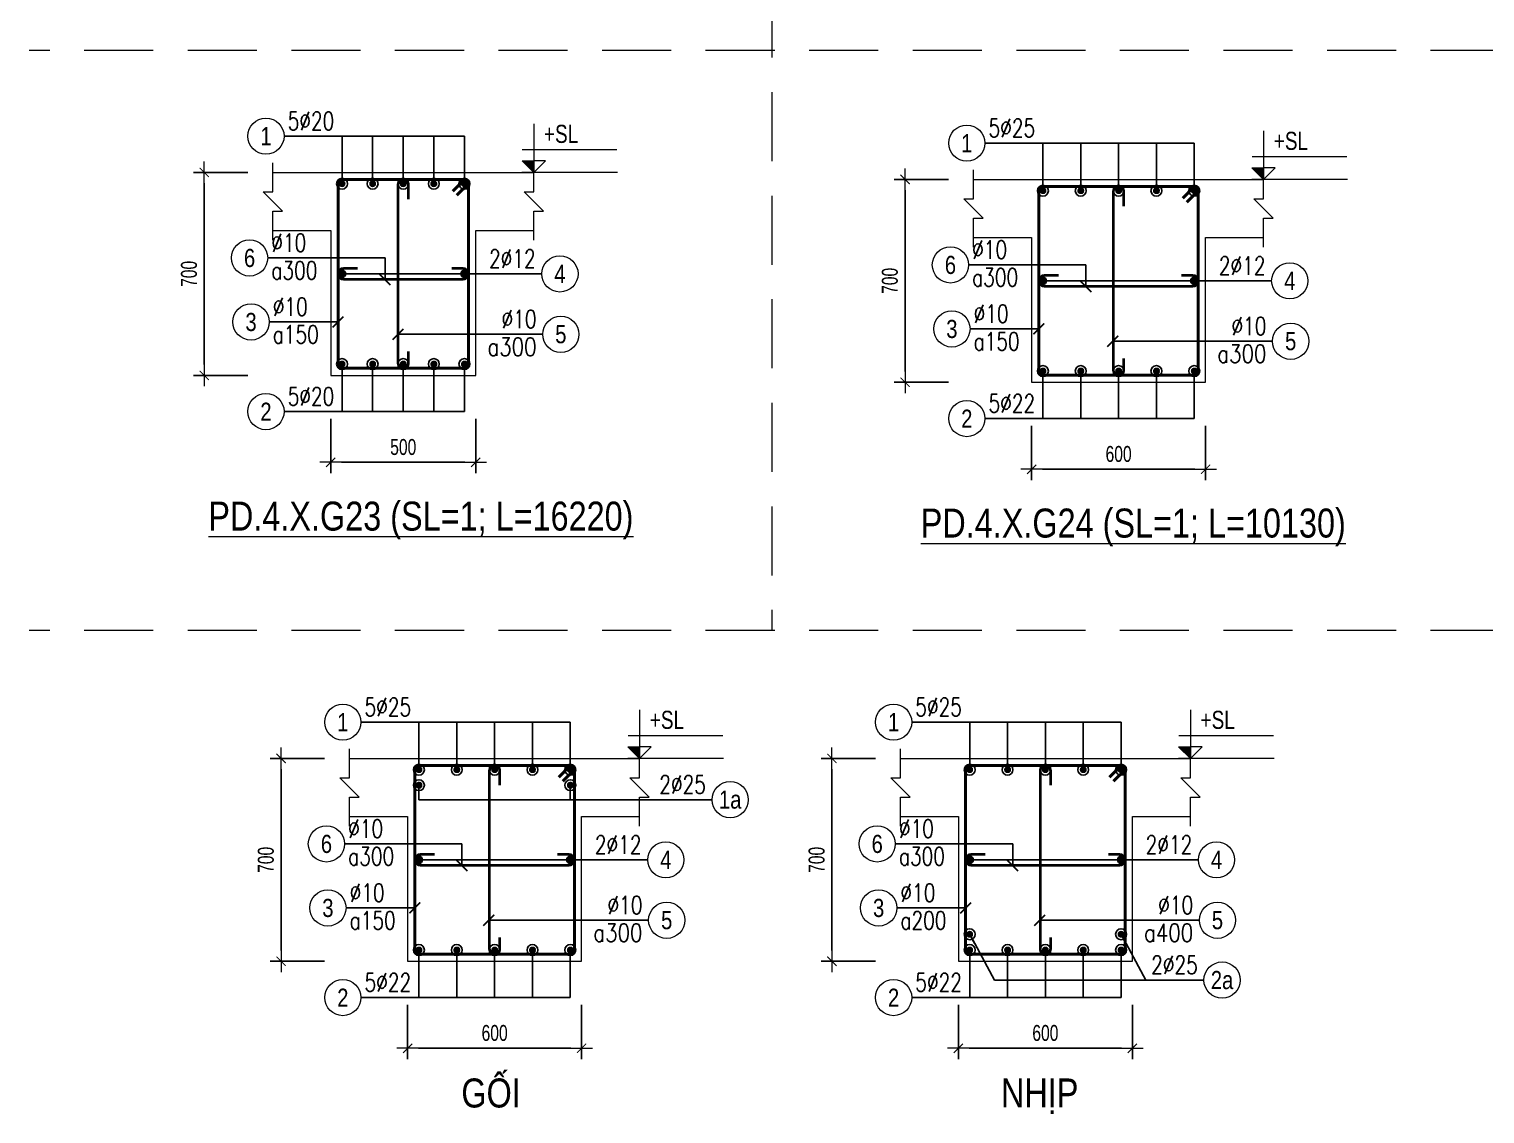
# Model space of a CAD drawing. Header units: millimetres. Extents: x 0 to 264070, y -218202 to 27271.
# Drawn here: x 225114 to 230135, y -211870 to -208128 of the extents above; entities that cross this region are included whole.
import ezdxf
from ezdxf.enums import TextEntityAlignment as Align

# ---------------------------------------------------------------- set-up
doc = ezdxf.new("R2010")
doc.units = ezdxf.units.MM
doc.header["$PDMODE"] = 3
doc.linetypes.add('HIDDEN2', pattern=[4.762499999999999, 3.175, -1.5875])
doc.layers.get('0').update_dxf_attribs({"lineweight": 20})
doc.layers.get('Defpoints').update_dxf_attribs({"color": 151, "lineweight": 9})
for name, color, linetype, lineweight in [('NDC_S_ANNO', 7, 'Continuous', 20), ('NDC_S_CONTINUOUS', 3, 'Continuous', 20), ('NDC_S_DIM', 1, 'Continuous', 15), ('NDC_S_HIDDEN', 8, 'HIDDEN2', 13), ('NDC_S_REBAR', 4, 'Continuous', 35), ('NDC_S_STIRRUP', 4, 'Continuous', 40), ('NDC_S_TEXT SYMBOL', 7, 'Continuous', 20), ('NDC_S_THIN LINE', 8, 'Continuous', 9), ('NDC_S_VN TEXT', 7, 'Continuous', 20)]:
    doc.layers.add(name, color=color, linetype=linetype, lineweight=lineweight)
doc.styles.add('ARIAL', font='arial.ttf', dxfattribs={"width": 0.8})
doc.styles.add('NDC_ANNO', font='', dxfattribs={"width": 0.8})
doc.styles.add('NDC_DIM', font='', dxfattribs={"width": 0.75})
doc.styles.add('NDC_EN TXT', font='romans.shx', dxfattribs={"width": 0.8})
doc.styles.get('NDC_ANNO').set_extended_font_data('Dotum')
doc.styles.get('NDC_DIM').set_extended_font_data('Dotum')
doc.dimstyles.new('NDC_dim_25', dxfattribs={"dimscale": 25, "dimtxt": 2.2, "dimasz": 1.5, "dimexe": 1.5, "dimexo": 2.5, "dimgap": 1, "dimtad": 1, "dimdec": 0, "dimzin": 0, "dimdsep": 46, "dimtxsty": 'NDC_DIM', "dimblk": 'DIMMARK', "dimcen": 0.09, "dimdle": 1.2, "dimclrd": 1, "dimclre": 1, "dimclrt": 3, "dimadec": 0, "dimazin": 0, "dimtfac": 1, "dimtdec": 0, "dimtix": 1, "dimtofl": 0, "dimtmove": 0, "dimatfit": 3, "dimfxl": 6, "dimfxlon": 1, "dimtolj": 1, "dimtzin": 0, "dimarcsym": 0})

# ---------------------------------------------------------------- blocks, each defined once
blk = doc.blocks.new('kata_block_THEP')
at = {"layer": 'NDC_S_REBAR', "color": 0}
for p, q in [((-0.5, 0), (0.5, 0)), ((-0.3535533905960619, 0.353553390592424), (0.3535533905960619, -0.353553390592424)), ((0.3535533905960619, 0.353553390592424), (-0.3535533905960619, -0.353553390592424)), ((0, 0.5), (0, -0.5))]:
    blk.add_line(p, q, dxfattribs=at)
at = {"layer": 'NDC_S_REBAR', "color": 0, "const_width": 0.08333333333333334}
blk.add_lwpolyline([(-0.5, -1.818989403545856e-12, 1), (0.5000000000145519, -1.818989403545856e-12, 1), (-0.5, -1.818989403545856e-12, 1)], format="xyb", dxfattribs=at)
blk = doc.blocks.new('DIMMARK')
at = {"layer": 'NDC_S_DIM', "color": 1}
blk.add_line((-1.5, 0), (1, 0), dxfattribs=at)
at = {"layer": 'NDC_S_DIM', "color": 2, "const_width": 0.1}
blk.add_lwpolyline([(-0.4242640687119285, -0.4242640687119285), (0.4242640687119285, 0.4242640687119285)], dxfattribs=at)
blk = doc.blocks.new('*D739')
at = {"layer": 'Defpoints', "color": 0, "transparency": 16777216}
for p in [(226224.4171901348, -208622.0100081061), (225718.4171901348, -209322.0100081061), (226224.4171901348, -209322.0100081061)]:
    blk.add_point(p, dxfattribs=at)
at = {"layer": 'NDC_S_DIM', "color": 1, "lineweight": -2, "transparency": 16777216}
for p, q in [((225868.4171901348, -208622.0100081061), (225680.9171901348, -208622.0100081061)), ((225718.4171901348, -208659.5100081061), (225718.4171901348, -209284.5100081061)), ((225868.4171901348, -209322.0100081061), (225680.9171901348, -209322.0100081061))]:
    blk.add_line(p, q, dxfattribs=at)
at = {"layer": 'NDC_S_DIM', "color": 1, "lineweight": -2, "transparency": 16777216, "xscale": 37.5, "yscale": 37.5, "zscale": 37.5}
for p, rotation in [((225718.4171901348, -208622.0100081061), 90), ((225718.4171901348, -209322.0100081061), 270)]:
    blk.add_blockref('DIMMARK', p, dxfattribs=dict(at, rotation=rotation))
at = {"layer": 'NDC_S_DIM', "color": 3, "transparency": 16777216, "insert": (225665.9171901349, -208972.010008106), "char_height": 55.00000000000001, "attachment_point": 5, "rotation": 90, "style": 'NDC_DIM'}
blk.add_mtext('\\A1;700', dxfattribs=at)
blk = doc.blocks.new('*D740')
at = {"layer": 'Defpoints', "color": 0, "transparency": 16777216}
for p in [(226154.7440655905, -209322.0100081061), (226654.7440655905, -209322.0100081061), (226654.7440655905, -209622.0100081061)]:
    blk.add_point(p, dxfattribs=at)
at = {"layer": 'NDC_S_DIM', "color": 1, "lineweight": -2, "transparency": 16777216}
for p, q in [((226154.7440655905, -209472.0100081061), (226154.7440655905, -209659.5100081061)), ((226654.7440655905, -209472.0100081061), (226654.7440655905, -209659.5100081061)), ((226192.2440655905, -209622.0100081061), (226617.2440655905, -209622.0100081061))]:
    blk.add_line(p, q, dxfattribs=at)
at = {"layer": 'NDC_S_DIM', "color": 1, "lineweight": -2, "transparency": 16777216, "xscale": 37.5, "yscale": 37.5, "zscale": 37.5, "rotation": 180}
blk.add_blockref('DIMMARK', (226154.7440655905, -209622.0100081061), dxfattribs=at)
at = {"layer": 'NDC_S_DIM', "color": 1, "lineweight": -2, "transparency": 16777216, "xscale": 37.5, "yscale": 37.5, "zscale": 37.5}
blk.add_blockref('DIMMARK', (226654.7440655905, -209622.0100081061), dxfattribs=at)
at = {"layer": 'NDC_S_DIM', "color": 3, "transparency": 16777216, "insert": (226404.7440655905, -209569.5100081061), "char_height": 55.00000000000001, "attachment_point": 5, "style": 'NDC_DIM'}
blk.add_mtext('\\A1;500', dxfattribs=at)
blk = doc.blocks.new('kata_block_CT')
at = {"layer": 'NDC_S_ANNO'}
blk.add_hatch(color=3, dxfattribs=at).paths.add_polyline_path([(0, 1.596954857557648), (-1.612010908633238, 1.596954857557648), (0, 0)])
at = {"layer": 'NDC_S_ANNO', "ltscale": 50}
h = blk.add_hatch(dxfattribs=at)
h.set_pattern_fill('ANSI31', color=256, scale=1.406250541793835, style=0)
h.set_pattern_definition([(45.00000000000001, (0, 5.456968210637569e-12), (-3.157122508925224, 3.157122508925225), [])])
h.paths.add_polyline_path([(0, 1.596954857557648), (0, 0), (1.612010908924276, 1.596954857557648)])
for p, q in [((-1.592704896858777, 3.140833880479477), (11.46947077315417, 3.140833880479477)), ((11.56125648126181, 5.456968210637569e-12), (-1.63869572513795, 5.456968210637569e-12))]:
    blk.add_line(p, q, dxfattribs=at)
for points in [[(0, 6.69495074864426), (0, 0)], [(0, 0), (-1.612010908924276, 1.596954857557648), (0, 1.596954857557648)], [(0, 0), (1.612010908924276, 1.596954857557648), (0, 1.596954857557648)]]:
    blk.add_lwpolyline(points, dxfattribs=at)
at = {"layer": 'NDC_S_ANNO', "color": 8, "ltscale": 50}
blk.add_lwpolyline([(0, 0), (-1.612010908633238, 1.596954857557648), (0, 1.596954857557648)], dxfattribs=at)
at = {"layer": 'NDC_S_TEXT SYMBOL', "color": 3, "style": 'NDC_ANNO', "width": 0.8}
blk.add_attdef('CT', (1.409564409346785, 4.068271311703938), '', height=2.5, dxfattribs=at)
blk = doc.blocks.new('kata_block_TD')
at = {"color": 6, "linetype": 'ByBlock', "lineweight": -2, "style": 'ARIAL', "width": 0.8}
blk.add_attdef('SECTDET2', text='', height=5, dxfattribs=at).set_placement((0, 7.970649532882817), align=Align.CENTER)
at = {"color": 0, "linetype": 'ByBlock', "lineweight": -2, "style": 'ARIAL', "width": 0.8}
blk.add_attdef('SECTDET1', text='', height=5, dxfattribs=at).set_placement((0, 1.470649532882817), align=Align.CENTER)
at = {"color": 3, "lineweight": 25, "style": 'ARIAL', "width": 0.8}
blk.add_attdef('SSCALE', text='', height=2.5, dxfattribs=at).set_placement((0, -3.998868953555331), align=Align.CENTER)
blk = doc.blocks.new('*U241')
blk.add_circle((-2.5, 0), 2.5)
at = {"layer": 'NDC_S_VN TEXT', "color": 3, "style": 'NDC_EN TXT', "width": 0.75}
for tag, p in [('DK1', (0.5, 0.8455043070534884)), ('KC1', (0.5, -2.972544307831413))]:
    blk.add_attdef(tag, p, '', height=2.5, dxfattribs=at)
at = {"layer": 'NDC_S_VN TEXT', "color": 7, "style": 'ARIAL', "width": 0.8}
blk.add_attdef('SH2', text='', height=2.5, dxfattribs=at).set_placement((-2.5, 0), align=Align.MIDDLE)
blk = doc.blocks.new('*U321')
blk.add_circle((2.5, 0), 2.5)
at = {"layer": 'NDC_S_VN TEXT', "color": 3, "style": 'NDC_EN TXT'}
for tag, width, p in [('DK2', 0.75, (-0.85, 0.8455043070534884)), ('KC2', 0.8, (-0.85, -2.972544307831413))]:
    blk.add_attdef(tag, text='', height=2.5, dxfattribs=dict(at, width=width)).set_placement(p, align=Align.RIGHT)
at = {"layer": 'NDC_S_VN TEXT', "color": 7, "style": 'ARIAL', "width": 0.8}
blk.add_attdef('SH3', text='', height=2.5, dxfattribs=at).set_placement((2.5, 0), align=Align.MIDDLE)
blk = doc.blocks.new('*U239')
blk.add_circle((2.5, 0), 2.5)
at = {"layer": 'NDC_S_VN TEXT', "color": 3, "style": 'NDC_EN TXT', "width": 0.75}
blk.add_attdef('DK2', text='', height=2.5, dxfattribs=at).set_placement((-0.85, 0.8455043070534884), align=Align.RIGHT)
at = {"layer": 'NDC_S_VN TEXT', "color": 7, "style": 'ARIAL', "width": 0.8}
blk.add_attdef('SH3', text='', height=2.5, dxfattribs=at).set_placement((2.5, 0), align=Align.MIDDLE)
blk = doc.blocks.new('*U240')
blk.add_circle((-2.5, 0), 2.5)
at = {"layer": 'NDC_S_VN TEXT', "color": 3, "style": 'NDC_EN TXT', "width": 0.75}
blk.add_attdef('DK1', (0.5, 0.8455043070534884), '', height=2.5, dxfattribs=at)
at = {"layer": 'NDC_S_VN TEXT', "color": 7, "style": 'ARIAL', "width": 0.8}
blk.add_attdef('SH2', text='', height=2.5, dxfattribs=at).set_placement((-2.5, 0), align=Align.MIDDLE)
blk = doc.blocks.new('*D741')
at = {"layer": 'Defpoints', "color": 0, "transparency": 16777216}
for p in [(228641.6883908407, -208646.0330501235), (228135.6883908407, -209346.0330501235), (228641.6883908407, -209346.0330501235)]:
    blk.add_point(p, dxfattribs=at)
at = {"layer": 'NDC_S_DIM', "color": 1, "lineweight": -2, "transparency": 16777216}
for p, q in [((228285.6883908407, -208646.0330501235), (228098.1883908407, -208646.0330501235)), ((228135.6883908407, -208683.5330501235), (228135.6883908407, -209308.5330501235)), ((228285.6883908407, -209346.0330501235), (228098.1883908407, -209346.0330501235))]:
    blk.add_line(p, q, dxfattribs=at)
at = {"layer": 'NDC_S_DIM', "color": 1, "lineweight": -2, "transparency": 16777216, "xscale": 37.5, "yscale": 37.5, "zscale": 37.5}
for p, rotation in [((228135.6883908407, -208646.0330501235), 90), ((228135.6883908407, -209346.0330501235), 270)]:
    blk.add_blockref('DIMMARK', p, dxfattribs=dict(at, rotation=rotation))
at = {"layer": 'NDC_S_DIM', "color": 3, "transparency": 16777216, "insert": (228083.1883908407, -208996.0330501235), "char_height": 55.00000000000001, "attachment_point": 5, "rotation": 90, "style": 'NDC_DIM'}
blk.add_mtext('\\A1;700', dxfattribs=at)
blk = doc.blocks.new('*D742')
at = {"layer": 'Defpoints', "color": 0, "transparency": 16777216}
for p in [(228572.0152662964, -209346.0330501235), (229172.0152662964, -209346.0330501235), (229172.0152662964, -209646.0330501235)]:
    blk.add_point(p, dxfattribs=at)
at = {"layer": 'NDC_S_DIM', "color": 1, "lineweight": -2, "transparency": 16777216}
for p, q in [((228572.0152662964, -209496.0330501235), (228572.0152662964, -209683.5330501235)), ((229172.0152662964, -209496.0330501235), (229172.0152662964, -209683.5330501235)), ((228609.5152662964, -209646.0330501235), (229134.5152662964, -209646.0330501235))]:
    blk.add_line(p, q, dxfattribs=at)
at = {"layer": 'NDC_S_DIM', "color": 1, "lineweight": -2, "transparency": 16777216, "xscale": 37.5, "yscale": 37.5, "zscale": 37.5, "rotation": 180}
blk.add_blockref('DIMMARK', (228572.0152662964, -209646.0330501235), dxfattribs=at)
at = {"layer": 'NDC_S_DIM', "color": 1, "lineweight": -2, "transparency": 16777216, "xscale": 37.5, "yscale": 37.5, "zscale": 37.5}
blk.add_blockref('DIMMARK', (229172.0152662964, -209646.0330501235), dxfattribs=at)
at = {"layer": 'NDC_S_DIM', "color": 3, "transparency": 16777216, "insert": (228872.0152662964, -209593.5330501235), "char_height": 55.00000000000001, "attachment_point": 5, "style": 'NDC_DIM'}
blk.add_mtext('\\A1;600', dxfattribs=at)
blk = doc.blocks.new('*D792')
at = {"layer": 'Defpoints', "color": 0, "transparency": 16777216}
for p in [(226419.8985981782, -211343.2174690407), (227019.8985981782, -211343.2174690407), (227019.8985981782, -211643.2174690407)]:
    blk.add_point(p, dxfattribs=at)
at = {"layer": 'NDC_S_DIM', "color": 1, "lineweight": -2, "transparency": 16777216}
for p, q in [((226419.8985981782, -211493.2174690407), (226419.8985981782, -211680.7174690407)), ((227019.8985981782, -211493.2174690407), (227019.8985981782, -211680.7174690407)), ((226457.3985981782, -211643.2174690407), (226982.3985981782, -211643.2174690407))]:
    blk.add_line(p, q, dxfattribs=at)
at = {"layer": 'NDC_S_DIM', "color": 1, "lineweight": -2, "transparency": 16777216, "xscale": 37.5, "yscale": 37.5, "zscale": 37.5, "rotation": 180}
blk.add_blockref('DIMMARK', (226419.8985981782, -211643.2174690407), dxfattribs=at)
at = {"layer": 'NDC_S_DIM', "color": 1, "lineweight": -2, "transparency": 16777216, "xscale": 37.5, "yscale": 37.5, "zscale": 37.5}
blk.add_blockref('DIMMARK', (227019.8985981782, -211643.2174690407), dxfattribs=at)
at = {"layer": 'NDC_S_DIM', "color": 3, "transparency": 16777216, "insert": (226719.8985981782, -211590.7174690407), "char_height": 55.00000000000001, "attachment_point": 5, "style": 'NDC_DIM'}
blk.add_mtext('\\A1;600', dxfattribs=at)
blk = doc.blocks.new('*D793')
at = {"layer": 'Defpoints', "color": 0, "transparency": 16777216}
for p in [(226489.5717227225, -210643.2174690407), (225983.5717227225, -211343.2174690407), (226489.5717227225, -211343.2174690407)]:
    blk.add_point(p, dxfattribs=at)
at = {"layer": 'NDC_S_DIM', "color": 1, "lineweight": -2, "transparency": 16777216}
for p, q in [((226133.5717227225, -210643.2174690407), (225946.0717227225, -210643.2174690407)), ((225983.5717227225, -210680.7174690407), (225983.5717227225, -211305.7174690407)), ((226133.5717227225, -211343.2174690407), (225946.0717227225, -211343.2174690407))]:
    blk.add_line(p, q, dxfattribs=at)
at = {"layer": 'NDC_S_DIM', "color": 1, "lineweight": -2, "transparency": 16777216, "xscale": 37.5, "yscale": 37.5, "zscale": 37.5}
for p, rotation in [((225983.5717227225, -210643.2174690407), 90), ((225983.5717227225, -211343.2174690407), 270)]:
    blk.add_blockref('DIMMARK', p, dxfattribs=dict(at, rotation=rotation))
at = {"layer": 'NDC_S_DIM', "color": 3, "transparency": 16777216, "insert": (225931.0717227226, -210993.2174690406), "char_height": 55.00000000000001, "attachment_point": 5, "rotation": 90, "style": 'NDC_DIM'}
blk.add_mtext('\\A1;700', dxfattribs=at)
blk = doc.blocks.new('*D794')
at = {"layer": 'Defpoints', "color": 0, "transparency": 16777216}
for p in [(228319.4493928863, -211343.2174690407), (228919.4493928863, -211343.2174690407), (228919.4493928863, -211643.2174690407)]:
    blk.add_point(p, dxfattribs=at)
at = {"layer": 'NDC_S_DIM', "color": 1, "lineweight": -2, "transparency": 16777216}
for p, q in [((228319.4493928863, -211493.2174690407), (228319.4493928863, -211680.7174690407)), ((228919.4493928863, -211493.2174690407), (228919.4493928863, -211680.7174690407)), ((228356.9493928863, -211643.2174690407), (228881.9493928863, -211643.2174690407))]:
    blk.add_line(p, q, dxfattribs=at)
at = {"layer": 'NDC_S_DIM', "color": 1, "lineweight": -2, "transparency": 16777216, "xscale": 37.5, "yscale": 37.5, "zscale": 37.5, "rotation": 180}
blk.add_blockref('DIMMARK', (228319.4493928863, -211643.2174690407), dxfattribs=at)
at = {"layer": 'NDC_S_DIM', "color": 1, "lineweight": -2, "transparency": 16777216, "xscale": 37.5, "yscale": 37.5, "zscale": 37.5}
blk.add_blockref('DIMMARK', (228919.4493928863, -211643.2174690407), dxfattribs=at)
at = {"layer": 'NDC_S_DIM', "color": 3, "transparency": 16777216, "insert": (228619.4493928863, -211590.7174690407), "char_height": 55.00000000000001, "attachment_point": 5, "style": 'NDC_DIM'}
blk.add_mtext('\\A1;600', dxfattribs=at)
blk = doc.blocks.new('*D795')
at = {"layer": 'Defpoints', "color": 0, "transparency": 16777216}
for p in [(228389.1225174306, -210643.2174690407), (227883.1225174306, -211343.2174690407), (228389.1225174306, -211343.2174690407)]:
    blk.add_point(p, dxfattribs=at)
at = {"layer": 'NDC_S_DIM', "color": 1, "lineweight": -2, "transparency": 16777216}
for p, q in [((228033.1225174306, -210643.2174690407), (227845.6225174306, -210643.2174690407)), ((227883.1225174306, -210680.7174690407), (227883.1225174306, -211305.7174690407)), ((228033.1225174306, -211343.2174690407), (227845.6225174306, -211343.2174690407))]:
    blk.add_line(p, q, dxfattribs=at)
at = {"layer": 'NDC_S_DIM', "color": 1, "lineweight": -2, "transparency": 16777216, "xscale": 37.5, "yscale": 37.5, "zscale": 37.5}
for p, rotation in [((227883.1225174306, -210643.2174690407), 90), ((227883.1225174306, -211343.2174690407), 270)]:
    blk.add_blockref('DIMMARK', p, dxfattribs=dict(at, rotation=rotation))
at = {"layer": 'NDC_S_DIM', "color": 3, "transparency": 16777216, "insert": (227830.6225174306, -210993.2174690406), "char_height": 55.00000000000001, "attachment_point": 5, "rotation": 90, "style": 'NDC_DIM'}
blk.add_mtext('\\A1;700', dxfattribs=at)

msp = doc.modelspace()

# ---------------------------------------------------------------- linework, layer by layer
at = {"layer": 'NDC_S_CONTINUOUS'}
for points in [[(225954.7440655905, -208622.0100081061), (226154.7440655905, -208622.0100081061), (226154.7440655905, -208622.0100081061), (226654.7440655905, -208622.0100081061), (226654.7440655905, -208622.0100081061), (226854.7440655905, -208622.0100081061)], [(228372.0152662964, -208646.0330501235), (228572.0152662964, -208646.0330501235), (228572.0152662964, -208646.0330501235), (229172.0152662964, -208646.0330501235), (229172.0152662964, -208646.0330501235), (229372.0152662964, -208646.0330501235)], [(225954.7440655905, -208822.0100081061), (226154.7440655905, -208822.0100081061), (226154.7440655905, -209322.0100081061), (226654.7440655905, -209322.0100081061), (226654.7440655905, -208822.0100081061), (226854.7440655905, -208822.0100081061)], [(228372.0152662964, -208846.0330501235), (228572.0152662964, -208846.0330501235), (228572.0152662964, -209346.0330501235), (229172.0152662964, -209346.0330501235), (229172.0152662964, -208846.0330501235), (229372.0152662964, -208846.0330501235)], [(226219.8985981782, -210643.2174690407), (226419.8985981782, -210643.2174690407), (226419.8985981782, -210643.2174690407), (227019.8985981782, -210643.2174690407), (227019.8985981782, -210643.2174690407), (227219.8985981782, -210643.2174690407)], [(228119.4493928863, -210643.2174690407), (228319.4493928863, -210643.2174690407), (228319.4493928863, -210643.2174690407), (228919.4493928863, -210643.2174690407), (228919.4493928863, -210643.2174690407), (229119.4493928863, -210643.2174690407)], [(226219.8985981782, -210843.2174690407), (226419.8985981782, -210843.2174690407), (226419.8985981782, -211343.2174690407), (227019.8985981782, -211343.2174690407), (227019.8985981782, -210843.2174690407), (227219.8985981782, -210843.2174690407)], [(228119.4493928863, -210843.2174690407), (228319.4493928863, -210843.2174690407), (228319.4493928863, -211343.2174690407), (228919.4493928863, -211343.2174690407), (228919.4493928863, -210843.2174690407), (229119.4493928863, -210843.2174690407)]]:
    msp.add_lwpolyline(points, dxfattribs=at)
at = {"layer": 'NDC_S_DIM'}
for centre in [(226458.8985981782, -210735.7174690407), (226980.8985981782, -210735.7174690407)]:
    msp.add_circle(centre, 18.82654195789014, dxfattribs=at)
at = {"layer": 'NDC_S_HIDDEN', "ltscale": 75}
for p, q in [((227675.8964243495, -206202.0456222816), (227675.8964243495, -210202.045622277)), ((243044.9620485608, -208202.0456222794), (225114.385486981, -208202.0456222793)), ((243044.9620485608, -210202.0456222771), (225114.385486981, -210202.045622277))]:
    msp.add_line(p, q, dxfattribs=at)
at = {"layer": 'NDC_S_REBAR'}
for points in [[(226423.1760655906, -208714.3546980394), (226423.1760655906, -208665.4415282295, 0.9999999999999999), (226386.3120655905, -208665.4415282295), (226386.3120655905, -209278.578008106, 0.9999999999999999), (226423.1760655906, -209278.578008106), (226423.1760655906, -209239.3211170972, -0.414213562)], [(228890.3853083905, -208738.3777400569), (228890.3853083905, -208689.464570247, 0.9999999999999999), (228853.5213083905, -208689.464570247), (228853.5213083905, -209302.6010501235, 0.9999999999999999), (228890.3853083905, -209302.6010501235), (228890.3853083905, -209263.3441591147, -0.414213562)], [(226247.0892354004, -208953.5780081061), (226198.1760655906, -208953.5780081061, 0.9999999999999999), (226198.1760655906, -208990.4420081061), (226611.3120655905, -208990.4420081061, 0.9999999999999999), (226611.3120655905, -208953.5780081061), (226572.0551745817, -208953.5780081061, -0.414213562)], [(228664.3604361062, -208977.6010501235), (228615.4472662964, -208977.6010501235, 0.9999999999999999), (228615.4472662964, -209014.4650501236), (229128.5832662963, -209014.4650501236, 0.9999999999999999), (229128.5832662963, -208977.6010501235), (229089.3263752875, -208977.6010501235, -0.414213562)], [(226738.2686402723, -210735.562158974), (226738.2686402723, -210686.6489891642, 0.9999999999999999), (226701.4046402723, -210686.6489891642), (226701.4046402723, -211299.7854690406, 0.9999999999999999), (226738.2686402723, -211299.7854690406), (226738.2686402723, -211260.5285780318, -0.414213562)], [(228637.8194349804, -210735.562158974), (228637.8194349804, -210686.6489891642, 0.9999999999999999), (228600.9554349803, -210686.6489891642), (228600.9554349803, -211299.7854690406, 0.9999999999999999), (228637.8194349804, -211299.7854690406), (228637.8194349804, -211260.5285780318, -0.414213562)], [(226512.2437679881, -210974.7854690407), (226463.3305981782, -210974.7854690407, 0.9999999999999999), (226463.3305981782, -211011.6494690407), (226976.4665981781, -211011.6494690407, 0.9999999999999999), (226976.4665981781, -210974.7854690407), (226937.2097071693, -210974.7854690407, -0.414213562)], [(228411.7945626961, -210974.7854690407), (228362.8813928863, -210974.7854690407, 0.9999999999999999), (228362.8813928863, -211011.6494690407), (228876.0173928862, -211011.6494690407, 0.9999999999999999), (228876.0173928862, -210974.7854690407), (228836.7605018774, -210974.7854690407, -0.414213562)]]:
    msp.add_lwpolyline(points, format="xyb", dxfattribs=at)
at = {"layer": 'NDC_S_STIRRUP'}
for points in [[(226575.7440655905, -208687.0100081061), (226615.7440655905, -208647.0100081061, -0.414213562), (226629.7440655905, -208661.0100081061), (226629.7440655905, -209283.0100081061, -0.414213562), (226615.7440655905, -209297.0100081061), (226193.7440655905, -209297.0100081061, -0.414213562), (226179.7440655905, -209283.0100081061), (226179.7440655905, -208661.0100081061, -0.414213562), (226193.7440655905, -208647.0100081061), (226615.7440655905, -208647.0100081061, -0.414213562), (226629.7440655905, -208661.0100081061), (226589.7440655905, -208701.0100081061)], [(229093.0152662964, -208711.0330501235), (229133.0152662964, -208671.0330501235, -0.414213562), (229147.0152662964, -208685.0330501235), (229147.0152662964, -209307.0330501235, -0.414213562), (229133.0152662964, -209321.0330501235), (228611.0152662964, -209321.0330501235, -0.414213562), (228597.0152662964, -209307.0330501235), (228597.0152662964, -208685.0330501235, -0.414213562), (228611.0152662964, -208671.0330501235), (229133.0152662964, -208671.0330501235, -0.414213562), (229147.0152662964, -208685.0330501235), (229107.0152662964, -208725.0330501235)], [(226940.8985981782, -210708.2174690407), (226980.8985981782, -210668.2174690407, -0.414213562), (226994.8985981782, -210682.2174690407), (226994.8985981782, -211304.2174690407, -0.414213562), (226980.8985981782, -211318.2174690407), (226458.8985981782, -211318.2174690407, -0.414213562), (226444.8985981782, -211304.2174690407), (226444.8985981782, -210682.2174690407, -0.414213562), (226458.8985981782, -210668.2174690407), (226980.8985981782, -210668.2174690407, -0.414213562), (226994.8985981782, -210682.2174690407), (226954.8985981782, -210722.2174690407)], [(228840.4493928863, -210708.2174690407), (228880.4493928863, -210668.2174690407, -0.414213562), (228894.4493928863, -210682.2174690407), (228894.4493928863, -211304.2174690407, -0.414213562), (228880.4493928863, -211318.2174690407), (228358.4493928863, -211318.2174690407, -0.414213562), (228344.4493928863, -211304.2174690407), (228344.4493928863, -210682.2174690407, -0.414213562), (228358.4493928863, -210668.2174690407), (228880.4493928863, -210668.2174690407, -0.414213562), (228894.4493928863, -210682.2174690407), (228854.4493928863, -210722.2174690407)]]:
    msp.add_lwpolyline(points, format="xyb", dxfattribs=at)
at = {"layer": 'NDC_S_THIN LINE'}
for points in [[(225954.7440655905, -208855.3433414394), (225954.7440655905, -208755.3433414394), (225988.0773989239, -208755.3433414394), (225921.4107322572, -208688.6766747727), (225954.7440655905, -208688.6766747727), (225954.7440655905, -208588.6766747727)], [(226854.7440655905, -208855.3433414394), (226854.7440655905, -208755.3433414394), (226888.0773989239, -208755.3433414394), (226821.4107322572, -208688.6766747727), (226854.7440655905, -208688.6766747727), (226854.7440655905, -208588.6766747727)], [(228372.0152662964, -208879.3663834569), (228372.0152662964, -208779.3663834569), (228405.3485996297, -208779.3663834569), (228338.6819329631, -208712.6997167902), (228372.0152662964, -208712.6997167902), (228372.0152662964, -208612.6997167902)], [(229372.0152662964, -208879.3663834569), (229372.0152662964, -208779.3663834569), (229405.3485996297, -208779.3663834569), (229338.6819329631, -208712.6997167902), (229372.0152662964, -208712.6997167902), (229372.0152662964, -208612.6997167902)], [(226219.8985981782, -210876.550802374), (226219.8985981782, -210776.550802374), (226253.2319315115, -210776.550802374), (226186.5652648449, -210709.8841357073), (226219.8985981782, -210709.8841357073), (226219.8985981782, -210609.8841357073)], [(227219.8985981782, -210876.550802374), (227219.8985981782, -210776.550802374), (227253.2319315115, -210776.550802374), (227186.5652648449, -210709.8841357073), (227219.8985981782, -210709.8841357073), (227219.8985981782, -210609.8841357073)], [(228119.4493928863, -210876.550802374), (228119.4493928863, -210776.550802374), (228152.7827262196, -210776.550802374), (228086.1160595529, -210709.8841357073), (228119.4493928863, -210709.8841357073), (228119.4493928863, -210609.8841357073)], [(229119.4493928863, -210876.550802374), (229119.4493928863, -210776.550802374), (229152.7827262196, -210776.550802374), (229086.1160595529, -210709.8841357073), (229119.4493928863, -210709.8841357073), (229119.4493928863, -210609.8841357073)]]:
    msp.add_lwpolyline(points, dxfattribs=at)

# ---------------------------------------------------------------- block references
at = {"layer": 'NDC_S_REBAR', "color": 3, "xscale": 22, "yscale": 22, "zscale": 22}
for p in [(226193.7440655905, -208661.0100081061), (228611.0152662964, -208685.0330501235), (226193.7440655905, -208972.0100081061), (228611.0152662964, -208996.0330501235), (226193.7440655905, -209283.0100081061), (228611.0152662964, -209307.0330501235)]:
    msp.add_blockref('kata_block_THEP', p, dxfattribs=at)
at = {"layer": 'NDC_S_REBAR', "xscale": -22, "yscale": 22, "zscale": 22, "rotation": 180}
for p in [(226299.2440655905, -208661.0100081061), (226404.7440655905, -208661.0100081061), (226510.2440655905, -208661.0100081061)]:
    msp.add_blockref('kata_block_THEP', p, dxfattribs=at)
at = {"layer": 'NDC_S_REBAR', "xscale": 22, "yscale": 22, "zscale": 22}
for p in [(226615.7440655905, -208661.0100081061), (228741.5152662964, -208685.0330501235), (228872.0152662964, -208685.0330501235), (229002.5152662964, -208685.0330501235), (229133.0152662964, -208685.0330501235), (226615.7440655905, -208972.0100081061), (229133.0152662964, -208996.0330501235), (226299.2440655905, -209283.0100081061), (226404.7440655905, -209283.0100081061), (226510.2440655905, -209283.0100081061), (226615.7440655905, -209283.0100081061), (228741.5152662964, -209307.0330501235), (228872.0152662964, -209307.0330501235), (229002.5152662964, -209307.0330501235), (229133.0152662964, -209307.0330501235), (226458.8985981782, -210682.2174690407), (226589.3985981782, -210682.2174690407), (226719.8985981782, -210682.2174690407), (226850.3985981782, -210682.2174690407), (226980.8985981782, -210682.2174690407), (228358.4493928863, -210682.2174690407), (228488.9493928863, -210682.2174690407), (228619.4493928863, -210682.2174690407), (228749.9493928863, -210682.2174690407), (228880.4493928863, -210682.2174690407), (226458.8985981782, -210735.7174690407), (226980.8985981782, -210735.7174690407), (226458.8985981782, -210993.2174690407), (226980.8985981782, -210993.2174690407), (228358.4493928863, -210993.2174690407), (228880.4493928863, -210993.2174690407), (228358.4493928864, -211249.9183887998), (228880.4493928863, -211249.9183887997), (226458.8985981782, -211304.2174690407), (226589.3985981782, -211304.2174690407), (226719.8985981782, -211304.2174690407), (226850.3985981782, -211304.2174690407), (226980.8985981782, -211304.2174690407), (228358.4493928863, -211304.2174690407), (228488.9493928863, -211304.2174690407), (228619.4493928863, -211304.2174690407), (228749.9493928863, -211304.2174690407), (228880.4493928863, -211304.2174690407)]:
    msp.add_blockref('kata_block_THEP', p, dxfattribs=at)
at = {"layer": 'NDC_S_THIN LINE', "xscale": 25, "yscale": 25, "zscale": 25}
for name, p, values in [('*U240', (225993.7440655905, -208497.0100081061), {'SH2': '1', 'DK1': '5%%c20'}), ('*U240', (228411.0152662964, -208521.0330501235), {'SH2': '1', 'DK1': '5%%c25'}), ('*U241', (225937.2440655905, -208917.0100081061), {'SH2': '6', 'DK1': '%%c10', 'KC1': 'a300'}), ('*U241', (228354.5152662964, -208941.0330501235), {'SH2': '6', 'DK1': '%%c10', 'KC1': 'a300'}), ('*U239', (226882.6343093881, -208972.0100081061), {'SH3': '4', 'DK2': '2%%c12'}), ('*U239', (229399.9055100939, -208996.0330501235), {'SH3': '4', 'DK2': '2%%c12'}), ('*U241', (225942.2440655905, -209137.8306787156), {'SH2': '3', 'DK1': '%%c10', 'KC1': 'a150'}), ('*U321', (226885.8002644548, -209180.4771362854), {'SH3': '5', 'DK2': '%%c10', 'KC2': 'a300'}), ('*U241', (228359.5152662964, -209161.8537207331), {'SH2': '3', 'DK1': '%%c10', 'KC1': 'a150'}), ('*U321', (229403.0714651606, -209204.5001783029), {'SH3': '5', 'DK2': '%%c10', 'KC2': 'a300'}), ('*U240', (225993.7440655905, -209447.0100081061), {'SH2': '2', 'DK1': '5%%c20'}), ('*U240', (228411.0152662964, -209471.0330501235), {'SH2': '2', 'DK1': '5%%c22'}), ('*U240', (226258.8985981782, -210518.2174690407), {'SH2': '1', 'DK1': '5%%c25'}), ('*U240', (228158.4493928863, -210518.2174690407), {'SH2': '1', 'DK1': '5%%c25'}), ('*U239', (227469.8985981782, -210785.7174690407), {'SH3': '1a', 'DK2': '2%%c25'}), ('*U241', (226202.3985981782, -210938.2174690407), {'SH2': '6', 'DK1': '%%c10', 'KC1': 'a300'}), ('*U241', (228101.9493928863, -210938.2174690407), {'SH2': '6', 'DK1': '%%c10', 'KC1': 'a300'}), ('*U239', (227247.7888419757, -210993.2174690407), {'SH3': '4', 'DK2': '2%%c12'}), ('*U239', (229147.3396366838, -210993.2174690407), {'SH3': '4', 'DK2': '2%%c12'}), ('*U241', (226207.3985981782, -211159.0381396502), {'SH2': '3', 'DK1': '%%c10', 'KC1': 'a150'}), ('*U241', (228106.9493928863, -211159.0381396502), {'SH2': '3', 'DK1': '%%c10', 'KC1': 'a200'}), ('*U321', (227250.9547970424, -211201.68459722), {'SH3': '5', 'DK2': '%%c10', 'KC2': 'a300'}), ('*U321', (229150.5055917505, -211201.68459722), {'SH3': '5', 'DK2': '%%c10', 'KC2': 'a400'}), ('*U239', (229166.4064622427, -211407.8289404079), {'SH3': '2a', 'DK2': '2%%c25'}), ('*U240', (226258.8985981782, -211468.2174690407), {'SH2': '2', 'DK1': '5%%c22'}), ('*U240', (228158.4493928863, -211468.2174690407), {'SH2': '2', 'DK1': '5%%c22'})]:
    msp.add_blockref(name, p, dxfattribs=at).add_auto_attribs(values)
at = {"layer": 'NDC_S_VN TEXT', "xscale": 25, "yscale": 25, "zscale": 25}
for p in [(226854.7440655905, -208622.0100081061), (229372.0152662964, -208646.0330501235), (227219.8985981782, -210643.2174690407), (229119.4493928863, -210643.2174690407)]:
    msp.add_blockref('kata_block_CT', p, dxfattribs=at).add_auto_attribs({'CT': '+SL'})
at = {"layer": 'NDC_S_VN TEXT'}
ref = msp.add_blockref('kata_block_TD', (226465.6182703654, -209886.9156550431), dxfattribs=dict(at, xscale=20, yscale=20, zscale=20))
ref.add_attrib('SECTDET1', '%%uPD.4.X.G23 (SL=1; L=16220)', dxfattribs={"layer": '0', "color": 0, "linetype": 'ByBlock', "lineweight": -2, "height": 100, "style": 'ARIAL', "width": 0.8}).set_placement((226465.6182703654, -209857.5026643854), align=Align.CENTER)
ref = msp.add_blockref('kata_block_TD', (228922.6080225412, -209910.9386970605), dxfattribs=dict(at, xscale=20, yscale=20, zscale=20))
ref.add_attrib('SECTDET1', '%%uPD.4.X.G24 (SL=1; L=10130)', dxfattribs={"layer": '0', "color": 0, "linetype": 'ByBlock', "lineweight": -2, "height": 100, "style": 'ARIAL', "width": 0.8}).set_placement((228922.6080225412, -209881.5257064029), align=Align.CENTER)
ref = msp.add_blockref('kata_block_TD', (226707.6337850111, -211876.8551245324), dxfattribs=dict(at, xscale=20, yscale=20, zscale=20))
ref.add_attrib('SECTDET1', 'GỐI', dxfattribs={"layer": '0', "color": 0, "linetype": 'ByBlock', "lineweight": -2, "height": 100, "style": 'ARIAL', "width": 0.8}).set_placement((226707.6337850111, -211847.4421338748), align=Align.CENTER)
ref = msp.add_blockref('kata_block_TD', (228599.994620731, -211876.8551245324), dxfattribs=dict(at, xscale=20, yscale=20, zscale=20))
ref.add_attrib('SECTDET1', 'NHỊP', dxfattribs={"layer": '0', "color": 0, "linetype": 'ByBlock', "lineweight": -2, "height": 100, "style": 'ARIAL', "width": 0.8}).set_placement((228599.994620731, -211847.4421338748), align=Align.CENTER)

# ---------------------------------------------------------------- dimensions: what is measured, and where the dimension line sits
at = {"layer": 'NDC_S_DIM'}
for base, p1, p2, picture, middle in [((225718.4171901348, -209322.0100081061), (226224.4171901348, -208622.0100081061), (226224.4171901348, -209322.0100081061), '*D739', (225665.9171901349, -208972.010008106)), ((228135.6883908407, -209346.0330501235), (228641.6883908407, -208646.0330501235), (228641.6883908407, -209346.0330501235), '*D741', (228083.1883908407, -208996.0330501235)), ((225983.5717227225, -211343.2174690407), (226489.5717227225, -210643.2174690407), (226489.5717227225, -211343.2174690407), '*D793', (225931.0717227226, -210993.2174690406)), ((227883.1225174306, -211343.2174690407), (228389.1225174306, -210643.2174690407), (228389.1225174306, -211343.2174690407), '*D795', (227830.6225174306, -210993.2174690406))]:
    dim = msp.add_linear_dim(base=base, p1=p1, p2=p2, angle=270, dimstyle='NDC_dim_25', dxfattribs=at)
    dim.commit()
    dim.dimension.update_dxf_attribs({"geometry": picture, "text_midpoint": middle})
for base, p1, p2, picture, middle in [((226654.7440655905, -209622.0100081061), (226154.7440655905, -209322.0100081061), (226654.7440655905, -209322.0100081061), '*D740', (226404.7440655905, -209569.5100081061)), ((229172.0152662964, -209646.0330501235), (228572.0152662964, -209346.0330501235), (229172.0152662964, -209346.0330501235), '*D742', (228872.0152662964, -209593.5330501235)), ((227019.8985981782, -211643.2174690407), (226419.8985981782, -211343.2174690407), (227019.8985981782, -211343.2174690407), '*D792', (226719.8985981782, -211590.7174690407)), ((228919.4493928863, -211643.2174690407), (228319.4493928863, -211343.2174690407), (228919.4493928863, -211343.2174690407), '*D794', (228619.4493928863, -211590.7174690407))]:
    dim = msp.add_linear_dim(base=base, p1=p1, p2=p2, dimstyle='NDC_dim_25', dxfattribs=at)
    dim.commit()
    dim.dimension.update_dxf_attribs({"geometry": picture, "text_midpoint": middle})

# ---------------------------------------------------------------- leaders
at = {"layer": 'NDC_S_THIN LINE'}
for points, override in [([(226615.7440655905, -208661.0100081061), (226615.7440655905, -208497.0100081061), (225993.7440655905, -208497.0100081061)], {"dimldrblk": 'DotBlank'}), ([(226510.2440655907, -208661.010008106), (226510.2440655907, -208497.010008106), (225993.7440655905, -208497.0100081061)], {"dimldrblk": 'DotBlank'}), ([(226404.7440655907, -208661.010008106), (226404.7440655907, -208497.010008106), (225993.7440655905, -208497.0100081061)], {"dimldrblk": 'DotBlank'}), ([(226299.2440655905, -208661.0100081061), (226299.2440655905, -208497.0100081061), (225993.7440655905, -208497.0100081061)], {"dimldrblk": 'DotBlank'}), ([(226193.7440655905, -208661.0100081061), (226193.7440655905, -208497.0100081061), (225993.7440655905, -208497.0100081061)], {"dimldrblk": 'DotBlank'}), ([(229133.0152662964, -208685.0330501235), (229133.0152662964, -208521.0330501235), (228411.0152662964, -208521.0330501235)], {"dimldrblk": 'DotBlank'}), ([(229002.5152662964, -208685.0330501235), (229002.5152662964, -208521.0330501235), (228411.0152662964, -208521.0330501235)], {"dimldrblk": 'DotBlank'}), ([(228872.0152662964, -208685.0330501235), (228872.0152662964, -208521.0330501235), (228411.0152662964, -208521.0330501235)], {"dimldrblk": 'DotBlank'}), ([(228741.5152662964, -208685.0330501235), (228741.5152662964, -208521.0330501235), (228411.0152662964, -208521.0330501235)], {"dimldrblk": 'DotBlank'}), ([(228611.0152662964, -208685.0330501235), (228611.0152662964, -208521.0330501235), (228411.0152662964, -208521.0330501235)], {"dimldrblk": 'DotBlank'}), ([(226342.0773989239, -208992.0100081061), (226342.0773989239, -208917.0100081061), (225937.2440655905, -208917.0100081061)], {"dimldrblk": 'ArchTick'}), ([(226193.7440655905, -208972.0100081061), (226621.7440655905, -208972.0100081061)], {"dimasz": 1, "dimldrblk": 'DotBlank'}), ([(226615.7440655905, -208972.0100081061), (226193.7440655905, -208972.0100081061)], {"dimasz": 1, "dimldrblk": 'DotBlank'}), ([(226615.7440655905, -208972.0100081061), (226882.6343093881, -208972.0100081061)], {"dimldrblk": 'DotSmall'}), ([(228759.3485996297, -209016.0330501235), (228759.3485996297, -208941.0330501235), (228354.5152662964, -208941.0330501235)], {"dimldrblk": 'ArchTick'}), ([(228611.0152662964, -208996.0330501235), (229139.0152662964, -208996.0330501235)], {"dimasz": 1, "dimldrblk": 'DotBlank'}), ([(229133.0152662964, -208996.0330501235), (228611.0152662964, -208996.0330501235)], {"dimasz": 1, "dimldrblk": 'DotBlank'}), ([(229133.0152662964, -208996.0330501235), (229399.9055100939, -208996.0330501235)], {"dimldrblk": 'DotSmall'}), ([(226179.7440655905, -209137.8306787156), (225942.2440655905, -209137.8306787156)], {"dimldrblk": 'ArchTick'}), ([(226386.3120655905, -209180.4771362854), (226885.8002644548, -209180.4771362854)], {"dimldrblk": 'ArchTick'}), ([(228597.0152662964, -209161.8537207331), (228359.5152662964, -209161.8537207331)], {"dimldrblk": 'ArchTick'}), ([(228852.0152662965, -209204.5001783029), (229403.0714651606, -209204.5001783029)], {"dimldrblk": 'ArchTick'}), ([(226615.7440655905, -209283.0100081061), (226615.7440655905, -209447.0100081061), (225993.7440655905, -209447.0100081061)], {"dimldrblk": 'DotBlank'}), ([(226510.2440655905, -209283.0100081061), (226510.2440655905, -209447.0100081061), (225993.7440655905, -209447.0100081061)], {"dimldrblk": 'DotBlank'}), ([(226404.7440655905, -209283.0100081061), (226404.7440655905, -209447.0100081061), (225993.7440655905, -209447.0100081061)], {"dimldrblk": 'DotBlank'}), ([(226299.2440655905, -209283.0100081061), (226299.2440655905, -209447.0100081061), (225993.7440655905, -209447.0100081061)], {"dimldrblk": 'DotBlank'}), ([(226193.7440655905, -209283.0100081061), (226193.7440655905, -209447.0100081061), (225993.7440655905, -209447.0100081061)], {"dimldrblk": 'DotBlank'}), ([(229133.0152662964, -209307.0330501235), (229133.0152662964, -209471.0330501235), (228411.0152662964, -209471.0330501235)], {"dimldrblk": 'DotBlank'}), ([(229002.5152662964, -209307.0330501235), (229002.5152662964, -209471.0330501235), (228411.0152662964, -209471.0330501235)], {"dimldrblk": 'DotBlank'}), ([(228872.0152662964, -209307.0330501235), (228872.0152662964, -209471.0330501235), (228411.0152662964, -209471.0330501235)], {"dimldrblk": 'DotBlank'}), ([(228741.5152662964, -209307.0330501235), (228741.5152662964, -209471.0330501235), (228411.0152662964, -209471.0330501235)], {"dimldrblk": 'DotBlank'}), ([(228611.0152662964, -209307.0330501235), (228611.0152662964, -209471.0330501235), (228411.0152662964, -209471.0330501235)], {"dimldrblk": 'DotBlank'}), ([(226458.8985981782, -210682.2174690407), (226458.8985981782, -210518.2174690407), (226258.8985981782, -210518.2174690407)], {"dimldrblk": 'DotBlank'}), ([(226589.3985981782, -210682.2174690407), (226589.3985981782, -210518.2174690407), (226258.8985981782, -210518.2174690407)], {"dimldrblk": 'DotBlank'}), ([(226719.8985981782, -210682.2174690407), (226719.8985981782, -210518.2174690407), (226258.8985981782, -210518.2174690407)], {"dimldrblk": 'DotBlank'}), ([(226850.3985981782, -210682.2174690407), (226850.3985981782, -210518.2174690407), (226258.8985981782, -210518.2174690407)], {"dimldrblk": 'DotBlank'}), ([(226980.8985981782, -210682.2174690407), (226980.8985981782, -210518.2174690407), (226258.8985981782, -210518.2174690407)], {"dimldrblk": 'DotBlank'}), ([(228358.4493928863, -210682.2174690407), (228358.4493928863, -210518.2174690407), (228158.4493928863, -210518.2174690407)], {"dimldrblk": 'DotBlank'}), ([(228488.9493928863, -210682.2174690407), (228488.9493928863, -210518.2174690407), (228158.4493928863, -210518.2174690407)], {"dimldrblk": 'DotBlank'}), ([(228619.4493928863, -210682.2174690407), (228619.4493928863, -210518.2174690407), (228158.4493928863, -210518.2174690407)], {"dimldrblk": 'DotBlank'}), ([(228749.9493928863, -210682.2174690407), (228749.9493928863, -210518.2174690407), (228158.4493928863, -210518.2174690407)], {"dimldrblk": 'DotBlank'}), ([(228880.4493928863, -210682.2174690407), (228880.4493928863, -210518.2174690407), (228158.4493928863, -210518.2174690407)], {"dimldrblk": 'DotBlank'}), ([(226458.8985981782, -210735.7174690407), (226458.8985981782, -210785.7174690407), (227469.8985981782, -210785.7174690407)], {"dimldrblk": 'DotBlank'}), ([(226980.8985981782, -210735.7174690407), (226980.8985981782, -210785.7174690407), (227469.8985981782, -210785.7174690407)], {"dimldrblk": 'DotBlank'}), ([(226607.2319315115, -211013.2174690407), (226607.2319315115, -210938.2174690407), (226202.3985981782, -210938.2174690407)], {"dimldrblk": 'ArchTick'}), ([(226458.8985981782, -210993.2174690407), (226986.8985981782, -210993.2174690407)], {"dimasz": 1, "dimldrblk": 'DotBlank'}), ([(226980.8985981782, -210993.2174690407), (226458.8985981782, -210993.2174690407)], {"dimasz": 1, "dimldrblk": 'DotBlank'}), ([(228506.7827262196, -211013.2174690407), (228506.7827262196, -210938.2174690407), (228101.9493928863, -210938.2174690407)], {"dimldrblk": 'ArchTick'}), ([(228358.4493928863, -210993.2174690407), (228886.4493928863, -210993.2174690407)], {"dimasz": 1, "dimldrblk": 'DotBlank'}), ([(228880.4493928863, -210993.2174690407), (228358.4493928863, -210993.2174690407)], {"dimasz": 1, "dimldrblk": 'DotBlank'}), ([(226980.8985981782, -210993.2174690407), (227247.7888419757, -210993.2174690407)], {"dimldrblk": 'DotSmall'}), ([(228880.4493928863, -210993.2174690407), (229147.3396366838, -210993.2174690407)], {"dimldrblk": 'DotSmall'}), ([(226444.8985981782, -211159.0381396502), (226207.3985981782, -211159.0381396502)], {"dimldrblk": 'ArchTick'}), ([(226699.8985981783, -211201.68459722), (227250.9547970424, -211201.68459722)], {"dimldrblk": 'ArchTick'}), ([(228344.4493928863, -211159.0381396502), (228106.9493928863, -211159.0381396502)], {"dimldrblk": 'ArchTick'}), ([(228599.4493928863, -211201.68459722), (229150.5055917505, -211201.68459722)], {"dimldrblk": 'ArchTick'}), ([(228358.4493928863, -211249.9183887997), (228444.4064622427, -211407.8289404079), (229166.4064622427, -211407.8289404079)], {"dimldrblk": 'DotBlank'}), ([(228880.4493928863, -211249.9183887997), (228966.4064622427, -211407.8289404079), (229166.4064622427, -211407.8289404079)], {"dimldrblk": 'DotBlank'}), ([(226458.8985981782, -211304.2174690407), (226458.8985981782, -211468.2174690407), (226258.8985981782, -211468.2174690407)], {"dimldrblk": 'DotBlank'}), ([(226589.3985981782, -211304.2174690407), (226589.3985981782, -211468.2174690407), (226258.8985981782, -211468.2174690407)], {"dimldrblk": 'DotBlank'}), ([(226719.8985981782, -211304.2174690407), (226719.8985981782, -211468.2174690407), (226258.8985981782, -211468.2174690407)], {"dimldrblk": 'DotBlank'}), ([(226850.3985981782, -211304.2174690407), (226850.3985981782, -211468.2174690407), (226258.8985981782, -211468.2174690407)], {"dimldrblk": 'DotBlank'}), ([(226980.8985981782, -211304.2174690407), (226980.8985981782, -211468.2174690407), (226258.8985981782, -211468.2174690407)], {"dimldrblk": 'DotBlank'}), ([(228358.4493928863, -211304.2174690407), (228358.4493928863, -211468.2174690407), (228158.4493928863, -211468.2174690407)], {"dimldrblk": 'DotBlank'}), ([(228488.9493928863, -211304.2174690407), (228488.9493928863, -211468.2174690407), (228158.4493928863, -211468.2174690407)], {"dimldrblk": 'DotBlank'}), ([(228619.4493928863, -211304.2174690407), (228619.4493928863, -211468.2174690407), (228158.4493928863, -211468.2174690407)], {"dimldrblk": 'DotBlank'}), ([(228749.9493928863, -211304.2174690407), (228749.9493928863, -211468.2174690407), (228158.4493928863, -211468.2174690407)], {"dimldrblk": 'DotBlank'}), ([(228880.4493928863, -211304.2174690407), (228880.4493928863, -211468.2174690407), (228158.4493928863, -211468.2174690407)], {"dimldrblk": 'DotBlank'})]:
    msp.add_leader(points, dimstyle='NDC_dim_25', override=override, dxfattribs=at)

doc.saveas('drawing.dxf')
